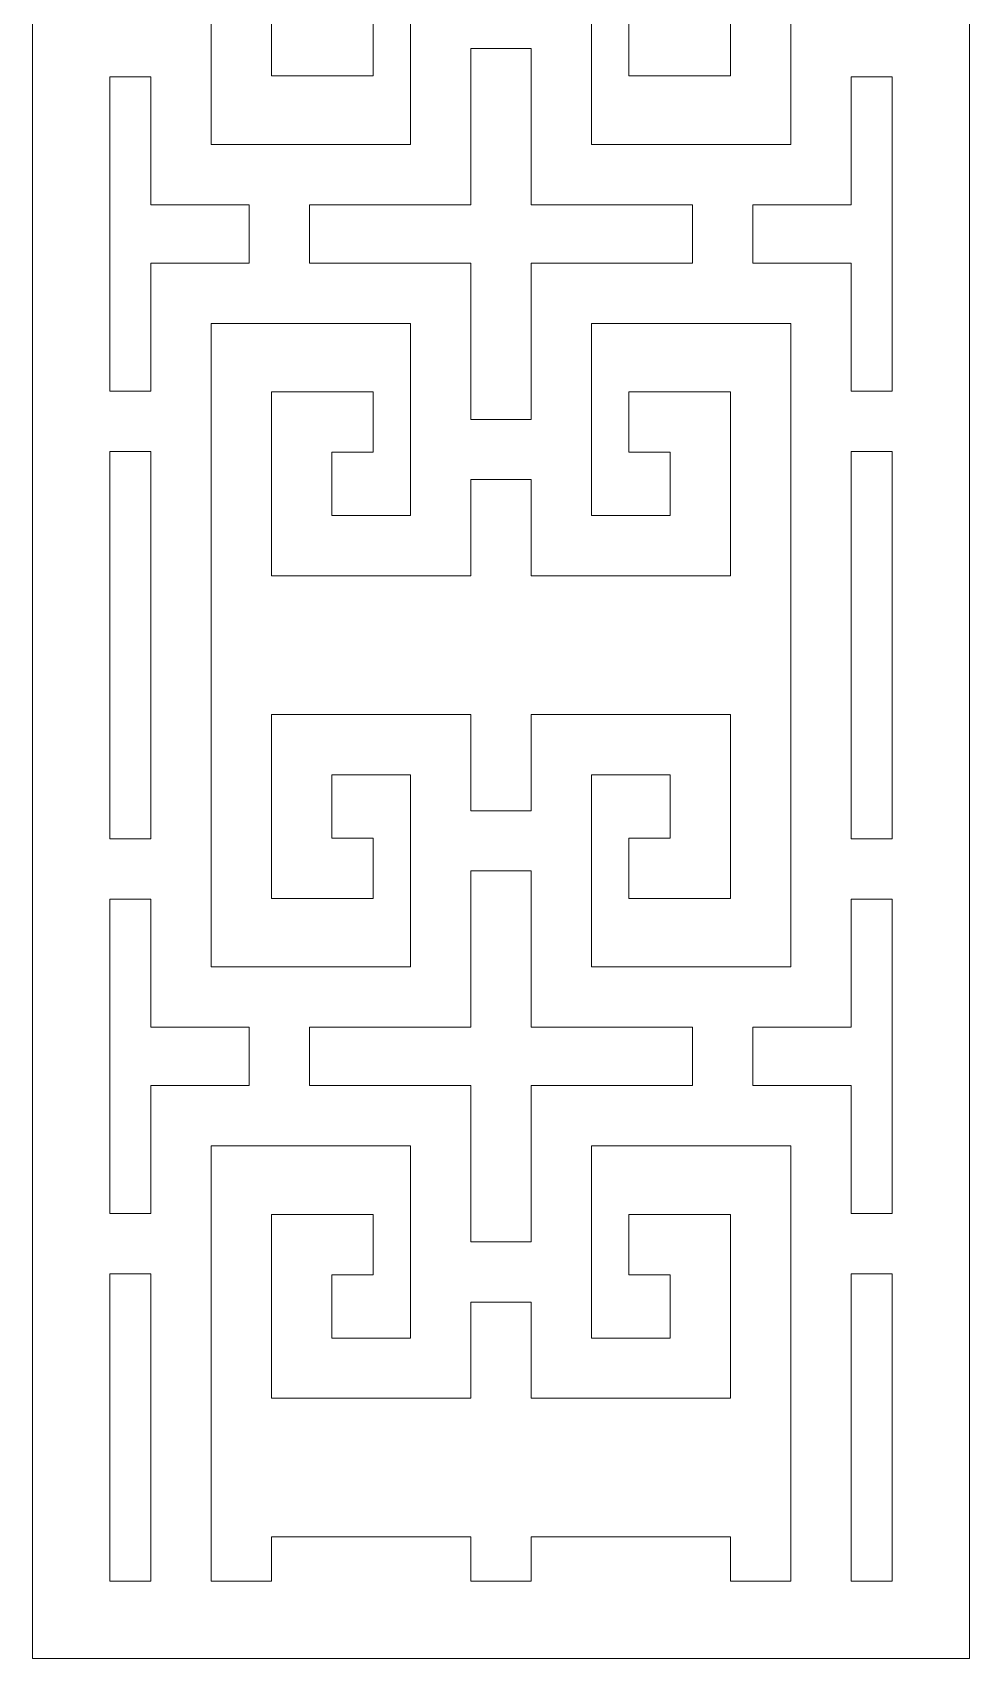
# Model space of a CAD drawing. Header units: centimetres. Extents: x -9.4 to 5.3, y -12.4 to 14.2.
# Drawn here: x -1.51 to 5.28, y -12.43 to -0.65 of the extents above; entities that cross this region are included whole.
import ezdxf

# ---------------------------------------------------------------- set-up
doc = ezdxf.new("R2010")
doc.units = ezdxf.units.CM
doc.header["$MEASUREMENT"] = 0
doc.layers.add('layer 1', color=7, linetype='Continuous')

msp = doc.modelspace()

# ---------------------------------------------------------------- linework, layer by layer
at = {"layer": 'layer 1', "color": 242, "lineweight": 9}
for points, knots in [([(4.7168, -12.43271), (4.7168, -12.43271), (4.418, -12.43271), (4.418, -12.43271), (4.418, -12.43271), (4.418, -12.43271), (3.98114, -12.43271), (3.98114, -12.43271), (3.98114, -12.43271), (3.98114, -12.43271), (3.5443, -12.43271), (3.5443, -12.43271), (3.5443, -12.43271), (3.5443, -12.43271), (3.10744, -12.43271), (3.10744, -12.43271), (3.10744, -12.43271), (3.10744, -12.43271), (2.53778, -12.43271), (2.53778, -12.43271), (2.53778, -12.43271), (2.53778, -12.43271), (1.22725, -12.43271), (1.22725, -12.43271), (1.22725, -12.43271), (1.22725, -12.43271), (0.65759, -12.43271), (0.65759, -12.43271), (0.65759, -12.43271), (0.65759, -12.43271), (0.22074, -12.43271), (0.22074, -12.43271), (0.22074, -12.43271), (0.22074, -12.43271), (-0.21611, -12.43271), (-0.21611, -12.43271), (-0.21611, -12.43271), (-0.21611, -12.43271), (-0.65296, -12.43271), (-0.65296, -12.43271), (-0.65296, -12.43271), (-0.65296, -12.43271), (-0.95177, -12.43271), (-0.95177, -12.43271), (-0.95177, -12.43271), (-0.95177, -12.43271), (-1.51096, -12.43271), (-1.51096, -12.43271), (-1.51096, -12.43271), (-1.51096, -12.43271), (-1.51096, -12.43271), (-1.51096, -12.43271), (-1.51096, -12.43271), (-1.51096, -12.43271), (-1.51096, -11.87352), (-1.51096, -11.87352), (-1.51096, -11.87352), (-1.51096, -11.87352), (-1.51096, -11.87352), (-1.51096, -11.87352), (-1.51096, -11.87352), (-1.51096, -11.87352), (-1.51096, -11.04969), (-1.51096, -11.04969), (-1.51096, -11.04969), (-1.51096, -11.04969), (-1.51096, -8.06984), (-1.51096, -8.06984), (-1.51096, -8.06984), (-1.51096, -8.06984), (-1.51096, -5.08999), (-1.51096, -5.08999), (-1.51096, -5.08999), (-1.51096, -5.08999), (-1.51096, -2.11014), (-1.51096, -2.11014), (-1.51096, -2.11014), (-1.51096, -2.11014), (-1.51096, 0.86972), (-1.51096, 0.86972), (-1.51096, 0.86972), (-1.51096, 0.86972), (-1.51096, 3.84957), (-1.51096, 3.84957), (-1.51096, 3.84957), (-1.51096, 3.84957), (-1.51096, 6.82942), (-1.51096, 6.82942), (-1.51096, 6.82942), (-1.51096, 6.82942), (-1.51096, 9.80927), (-1.51096, 9.80927), (-1.51096, 9.80927), (-1.51096, 9.80927), (-1.51096, 12.78912), (-1.51096, 12.78912), (-1.51096, 12.78912), (-1.51096, 12.78912), (-1.51096, 13.61295), (-1.51096, 13.61295), (-1.51096, 13.61295), (-1.51096, 13.61295), (-1.51096, 14.17214), (-1.51096, 14.17214), (-1.51096, 14.17214), (-1.51096, 14.17214), (-0.95177, 14.17214), (-0.95177, 14.17214), (-0.95177, 14.17214), (-0.95177, 14.17214), (-0.65296, 14.17214), (-0.65296, 14.17214), (-0.65296, 14.17214), (-0.65296, 14.17214), (-0.21611, 14.17214), (-0.21611, 14.17214), (-0.21611, 14.17214), (-0.21611, 14.17214), (0.22074, 14.17214), (0.22074, 14.17214), (0.22074, 14.17214), (0.22074, 14.17214), (0.65759, 14.17214), (0.65759, 14.17214), (0.65759, 14.17214), (0.65759, 14.17214), (1.22725, 14.17214), (1.22725, 14.17214), (1.22725, 14.17214), (1.22725, 14.17214), (2.53778, 14.17214), (2.53778, 14.17214), (2.53778, 14.17214), (2.53778, 14.17214), (3.10744, 14.17214), (3.10744, 14.17214), (3.10744, 14.17214), (3.10744, 14.17214), (3.5443, 14.17214), (3.5443, 14.17214), (3.5443, 14.17214), (3.5443, 14.17214), (3.98114, 14.17214), (3.98114, 14.17214), (3.98114, 14.17214), (3.98114, 14.17214), (4.418, 14.17214), (4.418, 14.17214), (4.418, 14.17214), (4.418, 14.17214), (4.7168, 14.17214), (4.7168, 14.17214), (4.7168, 14.17214), (4.7168, 14.17214), (5.27599, 14.17214), (5.27599, 14.17214), (5.27599, 14.17214), (5.27599, 14.17214), (5.27599, 14.17214), (5.27599, 14.17214), (5.27599, 14.17214), (5.27599, 14.17214), (5.27599, 13.61295), (5.27599, 13.61295), (5.27599, 13.61295), (5.27599, 13.61295), (5.27599, 13.61295), (5.27599, 13.61295), (5.27599, 13.61295), (5.27599, 13.61295), (5.27599, 12.78912), (5.27599, 12.78912), (5.27599, 12.78912), (5.27599, 12.78912), (5.27599, 9.80927), (5.27599, 9.80927), (5.27599, 9.80927), (5.27599, 9.80927), (5.27599, 6.82942), (5.27599, 6.82942), (5.27599, 6.82942), (5.27599, 6.82942), (5.27599, 3.84957), (5.27599, 3.84957), (5.27599, 3.84957), (5.27599, 3.84957), (5.27599, 0.86972), (5.27599, 0.86972), (5.27599, 0.86972), (5.27599, 0.86972), (5.27599, -2.11014), (5.27599, -2.11014), (5.27599, -2.11014), (5.27599, -2.11014), (5.27599, -5.08999), (5.27599, -5.08999), (5.27599, -5.08999), (5.27599, -5.08999), (5.27599, -8.06984), (5.27599, -8.06984), (5.27599, -8.06984), (5.27599, -8.06984), (5.27599, -11.04969), (5.27599, -11.04969), (5.27599, -11.04969), (5.27599, -11.04969), (5.27599, -11.87352), (5.27599, -11.87352), (5.27599, -11.87352), (5.27599, -11.87352), (5.27599, -12.43271), (5.27599, -12.43271), (5.27599, -12.43271), (5.27599, -12.43271), (4.7168, -12.43271), (4.7168, -12.43271)], [0, 0, 0, 0, 0.01818182, 0.01818182, 0.01818182, 0.01818182, 0.03636364, 0.03636364, 0.03636364, 0.03636364, 0.05454545, 0.05454545, 0.05454545, 0.05454545, 0.07272727, 0.07272727, 0.07272727, 0.07272727, 0.09090909, 0.09090909, 0.09090909, 0.09090909, 0.10909091, 0.10909091, 0.10909091, 0.10909091, 0.12727273, 0.12727273, 0.12727273, 0.12727273, 0.14545455, 0.14545455, 0.14545455, 0.14545455, 0.16363636, 0.16363636, 0.16363636, 0.16363636, 0.18181818, 0.18181818, 0.18181818, 0.18181818, 0.2, 0.2, 0.2, 0.2, 0.21818182, 0.21818182, 0.21818182, 0.21818182, 0.23636364, 0.23636364, 0.23636364, 0.23636364, 0.25454545, 0.25454545, 0.25454545, 0.25454545, 0.27272727, 0.27272727, 0.27272727, 0.27272727, 0.29090909, 0.29090909, 0.29090909, 0.29090909, 0.30909091, 0.30909091, 0.30909091, 0.30909091, 0.32727273, 0.32727273, 0.32727273, 0.32727273, 0.34545455, 0.34545455, 0.34545455, 0.34545455, 0.36363636, 0.36363636, 0.36363636, 0.36363636, 0.38181818, 0.38181818, 0.38181818, 0.38181818, 0.4, 0.4, 0.4, 0.4, 0.41818182, 0.41818182, 0.41818182, 0.41818182, 0.43636364, 0.43636364, 0.43636364, 0.43636364, 0.45454545, 0.45454545, 0.45454545, 0.45454545, 0.47272727, 0.47272727, 0.47272727, 0.47272727, 0.49090909, 0.49090909, 0.49090909, 0.49090909, 0.50909091, 0.50909091, 0.50909091, 0.50909091, 0.52727273, 0.52727273, 0.52727273, 0.52727273, 0.54545455, 0.54545455, 0.54545455, 0.54545455, 0.56363636, 0.56363636, 0.56363636, 0.56363636, 0.58181818, 0.58181818, 0.58181818, 0.58181818, 0.6, 0.6, 0.6, 0.6, 0.61818182, 0.61818182, 0.61818182, 0.61818182, 0.63636364, 0.63636364, 0.63636364, 0.63636364, 0.65454545, 0.65454545, 0.65454545, 0.65454545, 0.67272727, 0.67272727, 0.67272727, 0.67272727, 0.69090909, 0.69090909, 0.69090909, 0.69090909, 0.70909091, 0.70909091, 0.70909091, 0.70909091, 0.72727273, 0.72727273, 0.72727273, 0.72727273, 0.74545455, 0.74545455, 0.74545455, 0.74545455, 0.76363636, 0.76363636, 0.76363636, 0.76363636, 0.78181818, 0.78181818, 0.78181818, 0.78181818, 0.8, 0.8, 0.8, 0.8, 0.81818182, 0.81818182, 0.81818182, 0.81818182, 0.83636364, 0.83636364, 0.83636364, 0.83636364, 0.85454545, 0.85454545, 0.85454545, 0.85454545, 0.87272727, 0.87272727, 0.87272727, 0.87272727, 0.89090909, 0.89090909, 0.89090909, 0.89090909, 0.90909091, 0.90909091, 0.90909091, 0.90909091, 0.92727273, 0.92727273, 0.92727273, 0.92727273, 0.94545455, 0.94545455, 0.94545455, 0.94545455, 0.96363636, 0.96363636, 0.96363636, 0.96363636, 1, 1, 1, 1]), ([(3.98114, 0.86972), (3.98114, 0.86972), (3.98114, -1.46119), (3.98114, -1.46119), (3.98114, -1.46119), (3.98114, -1.46119), (2.53778, -1.46119), (2.53778, -1.46119), (2.53778, -1.46119), (2.53778, -1.46119), (2.53778, -0.06944), (2.53778, -0.06944), (2.53778, -0.06944), (2.53778, -0.06944), (3.10744, -0.06944), (3.10744, -0.06944), (3.10744, -0.06944), (3.10744, -0.06944), (3.10744, -0.52835), (3.10744, -0.52835), (3.10744, -0.52835), (3.10744, -0.52835), (2.80863, -0.52835), (2.80863, -0.52835), (2.80863, -0.52835), (2.80863, -0.52835), (2.80863, -0.96522), (2.80863, -0.96522), (2.80863, -0.96522), (2.80863, -0.96522), (3.10744, -0.96522), (3.10744, -0.96522), (3.10744, -0.96522), (3.10744, -0.96522), (3.10745, -0.96522), (3.10745, -0.96522), (3.10745, -0.96522), (3.10745, -0.96522), (3.5443, -0.96522), (3.5443, -0.96522), (3.5443, -0.96522), (3.5443, -0.96522), (3.5443, 0.36742), (3.5443, 0.36742), (3.5443, 0.36742), (3.5443, 0.36742), (3.10744, 0.36742), (3.10744, 0.36742), (3.10744, 0.36742), (3.10744, 0.36742), (3.10744, 0.36742), (3.10744, 0.36742), (3.10744, 0.36742), (3.10744, 0.36742), (2.53777, 0.36742), (2.53777, 0.36742), (2.53777, 0.36742), (2.53777, 0.36742), (2.53777, 0.36742), (2.53777, 0.36742), (2.53777, 0.36742), (2.53777, 0.36742), (2.10093, 0.36742), (2.10093, 0.36742), (2.10093, 0.36742), (2.10093, 0.36742), (2.10092, -0.32971), (2.10092, -0.32971), (2.10092, -0.32971), (2.10092, -0.32971), (1.88252, -0.32971), (1.88252, -0.32971), (1.88252, -0.32971), (1.88252, -0.32971), (1.66411, -0.32971), (1.66411, -0.32971), (1.66411, -0.32971), (1.66411, -0.32971), (1.66411, 0.36742), (1.66411, 0.36742), (1.66411, 0.36742), (1.66411, 0.36742), (1.22726, 0.36742), (1.22726, 0.36742), (1.22726, 0.36742), (1.22726, 0.36742), (1.22726, 0.36742), (1.22726, 0.36742), (1.22726, 0.36742), (1.22726, 0.36742), (0.65759, 0.36742), (0.65759, 0.36742), (0.65759, 0.36742), (0.65759, 0.36742), (0.65759, 0.36742), (0.65759, 0.36742), (0.65759, 0.36742), (0.65759, 0.36742), (0.22074, 0.36742), (0.22074, 0.36742), (0.22074, 0.36742), (0.22074, 0.36742), (0.22074, -0.96522), (0.22074, -0.96522), (0.22074, -0.96522), (0.22074, -0.96522), (0.65759, -0.96522), (0.65759, -0.96522), (0.65759, -0.96522), (0.65759, -0.96522), (0.65759, -0.96522), (0.65759, -0.96522), (0.65759, -0.96522), (0.65759, -0.96522), (0.9564, -0.96522), (0.9564, -0.96522), (0.9564, -0.96522), (0.9564, -0.96522), (0.9564, -0.52835), (0.9564, -0.52835), (0.9564, -0.52835), (0.9564, -0.52835), (0.65759, -0.52835), (0.65759, -0.52835), (0.65759, -0.52835), (0.65759, -0.52835), (0.65759, -0.06944), (0.65759, -0.06944), (0.65759, -0.06944), (0.65759, -0.06944), (1.22725, -0.06944), (1.22725, -0.06944), (1.22725, -0.06944), (1.22725, -0.06944), (1.22725, -1.46119), (1.22725, -1.46119), (1.22725, -1.46119), (1.22725, -1.46119), (-0.21611, -1.46119), (-0.21611, -1.46119), (-0.21611, -1.46119), (-0.21611, -1.46119), (-0.21611, 0.86972), (-0.21611, 0.86972), (-0.21611, 0.86972), (-0.21611, 0.86972), (-0.21611, 3.20063), (-0.21611, 3.20063), (-0.21611, 3.20063), (-0.21611, 3.20063), (1.22725, 3.20063), (1.22725, 3.20063), (1.22725, 3.20063), (1.22725, 3.20063), (1.22725, 1.80888), (1.22725, 1.80888), (1.22725, 1.80888), (1.22725, 1.80888), (0.65759, 1.80888), (0.65759, 1.80888), (0.65759, 1.80888), (0.65759, 1.80888), (0.65759, 2.26779), (0.65759, 2.26779), (0.65759, 2.26779), (0.65759, 2.26779), (0.9564, 2.26779), (0.9564, 2.26779), (0.9564, 2.26779), (0.9564, 2.26779), (0.9564, 2.70465), (0.9564, 2.70465), (0.9564, 2.70465), (0.9564, 2.70465), (0.65759, 2.70465), (0.65759, 2.70465), (0.65759, 2.70465), (0.65759, 2.70465), (0.65759, 2.70465), (0.65759, 2.70465), (0.65759, 2.70465), (0.65759, 2.70465), (0.22074, 2.70465), (0.22074, 2.70465), (0.22074, 2.70465), (0.22074, 2.70465), (0.22074, 1.37201), (0.22074, 1.37201), (0.22074, 1.37201), (0.22074, 1.37201), (0.65759, 1.37201), (0.65759, 1.37201), (0.65759, 1.37201), (0.65759, 1.37201), (0.65759, 1.37201), (0.65759, 1.37201), (0.65759, 1.37201), (0.65759, 1.37201), (1.22726, 1.37201), (1.22726, 1.37201), (1.22726, 1.37201), (1.22726, 1.37201), (1.22726, 1.37202), (1.22726, 1.37202), (1.22726, 1.37202), (1.22726, 1.37202), (1.66411, 1.37202), (1.66411, 1.37202), (1.66411, 1.37202), (1.66411, 1.37202), (1.66411, 2.06914), (1.66411, 2.06914), (1.66411, 2.06914), (1.66411, 2.06914), (1.88252, 2.06914), (1.88252, 2.06914), (1.88252, 2.06914), (1.88252, 2.06914), (2.10092, 2.06914), (2.10092, 2.06914), (2.10092, 2.06914), (2.10092, 2.06914), (2.10093, 1.37202), (2.10093, 1.37202), (2.10093, 1.37202), (2.10093, 1.37202), (2.53777, 1.37202), (2.53777, 1.37202), (2.53777, 1.37202), (2.53777, 1.37202), (2.53777, 1.37201), (2.53777, 1.37201), (2.53777, 1.37201), (2.53777, 1.37201), (3.10744, 1.37201), (3.10744, 1.37201), (3.10744, 1.37201), (3.10744, 1.37201), (3.10744, 1.37201), (3.10744, 1.37201), (3.10744, 1.37201), (3.10744, 1.37201), (3.5443, 1.37201), (3.5443, 1.37201), (3.5443, 1.37201), (3.5443, 1.37201), (3.5443, 2.70465), (3.5443, 2.70465), (3.5443, 2.70465), (3.5443, 2.70465), (3.10745, 2.70465), (3.10745, 2.70465), (3.10745, 2.70465), (3.10745, 2.70465), (3.10744, 2.70465), (3.10744, 2.70465), (3.10744, 2.70465), (3.10744, 2.70465), (2.80863, 2.70465), (2.80863, 2.70465), (2.80863, 2.70465), (2.80863, 2.70465), (2.80863, 2.26779), (2.80863, 2.26779), (2.80863, 2.26779), (2.80863, 2.26779), (3.10744, 2.26779), (3.10744, 2.26779), (3.10744, 2.26779), (3.10744, 2.26779), (3.10744, 1.80888), (3.10744, 1.80888), (3.10744, 1.80888), (3.10744, 1.80888), (2.53778, 1.80888), (2.53778, 1.80888), (2.53778, 1.80888), (2.53778, 1.80888), (2.53778, 3.20063), (2.53778, 3.20063), (2.53778, 3.20063), (2.53778, 3.20063), (3.98114, 3.20063), (3.98114, 3.20063), (3.98114, 3.20063), (3.98114, 3.20063), (3.98114, 0.86972), (3.98114, 0.86972)], [0, 0, 0, 0, 0.01369863, 0.01369863, 0.01369863, 0.01369863, 0.02739726, 0.02739726, 0.02739726, 0.02739726, 0.04109589, 0.04109589, 0.04109589, 0.04109589, 0.05479452, 0.05479452, 0.05479452, 0.05479452, 0.06849315, 0.06849315, 0.06849315, 0.06849315, 0.08219178, 0.08219178, 0.08219178, 0.08219178, 0.09589041, 0.09589041, 0.09589041, 0.09589041, 0.10958904, 0.10958904, 0.10958904, 0.10958904, 0.12328767, 0.12328767, 0.12328767, 0.12328767, 0.1369863, 0.1369863, 0.1369863, 0.1369863, 0.15068493, 0.15068493, 0.15068493, 0.15068493, 0.16438356, 0.16438356, 0.16438356, 0.16438356, 0.17808219, 0.17808219, 0.17808219, 0.17808219, 0.19178082, 0.19178082, 0.19178082, 0.19178082, 0.20547945, 0.20547945, 0.20547945, 0.20547945, 0.21917808, 0.21917808, 0.21917808, 0.21917808, 0.23287671, 0.23287671, 0.23287671, 0.23287671, 0.24657534, 0.24657534, 0.24657534, 0.24657534, 0.26027397, 0.26027397, 0.26027397, 0.26027397, 0.2739726, 0.2739726, 0.2739726, 0.2739726, 0.28767123, 0.28767123, 0.28767123, 0.28767123, 0.30136986, 0.30136986, 0.30136986, 0.30136986, 0.31506849, 0.31506849, 0.31506849, 0.31506849, 0.32876712, 0.32876712, 0.32876712, 0.32876712, 0.34246575, 0.34246575, 0.34246575, 0.34246575, 0.35616438, 0.35616438, 0.35616438, 0.35616438, 0.36986301, 0.36986301, 0.36986301, 0.36986301, 0.38356164, 0.38356164, 0.38356164, 0.38356164, 0.39726027, 0.39726027, 0.39726027, 0.39726027, 0.4109589, 0.4109589, 0.4109589, 0.4109589, 0.42465753, 0.42465753, 0.42465753, 0.42465753, 0.43835616, 0.43835616, 0.43835616, 0.43835616, 0.45205479, 0.45205479, 0.45205479, 0.45205479, 0.46575342, 0.46575342, 0.46575342, 0.46575342, 0.47945205, 0.47945205, 0.47945205, 0.47945205, 0.49315068, 0.49315068, 0.49315068, 0.49315068, 0.50684932, 0.50684932, 0.50684932, 0.50684932, 0.52054795, 0.52054795, 0.52054795, 0.52054795, 0.53424658, 0.53424658, 0.53424658, 0.53424658, 0.54794521, 0.54794521, 0.54794521, 0.54794521, 0.56164384, 0.56164384, 0.56164384, 0.56164384, 0.57534247, 0.57534247, 0.57534247, 0.57534247, 0.5890411, 0.5890411, 0.5890411, 0.5890411, 0.60273973, 0.60273973, 0.60273973, 0.60273973, 0.61643836, 0.61643836, 0.61643836, 0.61643836, 0.63013699, 0.63013699, 0.63013699, 0.63013699, 0.64383562, 0.64383562, 0.64383562, 0.64383562, 0.65753425, 0.65753425, 0.65753425, 0.65753425, 0.67123288, 0.67123288, 0.67123288, 0.67123288, 0.68493151, 0.68493151, 0.68493151, 0.68493151, 0.69863014, 0.69863014, 0.69863014, 0.69863014, 0.71232877, 0.71232877, 0.71232877, 0.71232877, 0.7260274, 0.7260274, 0.7260274, 0.7260274, 0.73972603, 0.73972603, 0.73972603, 0.73972603, 0.75342466, 0.75342466, 0.75342466, 0.75342466, 0.76712329, 0.76712329, 0.76712329, 0.76712329, 0.78082192, 0.78082192, 0.78082192, 0.78082192, 0.79452055, 0.79452055, 0.79452055, 0.79452055, 0.80821918, 0.80821918, 0.80821918, 0.80821918, 0.82191781, 0.82191781, 0.82191781, 0.82191781, 0.83561644, 0.83561644, 0.83561644, 0.83561644, 0.84931507, 0.84931507, 0.84931507, 0.84931507, 0.8630137, 0.8630137, 0.8630137, 0.8630137, 0.87671233, 0.87671233, 0.87671233, 0.87671233, 0.89041096, 0.89041096, 0.89041096, 0.89041096, 0.90410959, 0.90410959, 0.90410959, 0.90410959, 0.91780822, 0.91780822, 0.91780822, 0.91780822, 0.93150685, 0.93150685, 0.93150685, 0.93150685, 0.94520548, 0.94520548, 0.94520548, 0.94520548, 0.95890411, 0.95890411, 0.95890411, 0.95890411, 0.97260274, 0.97260274, 0.97260274, 0.97260274, 1, 1, 1, 1]), ([(2.10092, -0.76657), (2.10092, -0.76657), (2.10093, -1.89806), (2.10093, -1.89806), (2.10093, -1.89806), (2.10093, -1.89806), (2.53778, -1.89806), (2.53778, -1.89806), (2.53778, -1.89806), (2.53778, -1.89806), (2.53778, -1.89806), (2.53778, -1.89806), (2.53778, -1.89806), (2.53778, -1.89806), (3.26995, -1.89806), (3.26995, -1.89806), (3.26995, -1.89806), (3.26995, -1.89806), (3.26995, -2.11014), (3.26995, -2.11014), (3.26995, -2.11014), (3.26995, -2.11014), (3.26995, -2.32221), (3.26995, -2.32221), (3.26995, -2.32221), (3.26995, -2.32221), (2.53778, -2.32221), (2.53778, -2.32221), (2.53778, -2.32221), (2.53778, -2.32221), (2.53778, -2.32221), (2.53778, -2.32221), (2.53778, -2.32221), (2.53778, -2.32221), (2.10093, -2.32221), (2.10093, -2.32221), (2.10093, -2.32221), (2.10093, -2.32221), (2.10092, -3.4537), (2.10092, -3.4537), (2.10092, -3.4537), (2.10092, -3.4537), (1.88252, -3.4537), (1.88252, -3.4537), (1.88252, -3.4537), (1.88252, -3.4537), (1.66411, -3.4537), (1.66411, -3.4537), (1.66411, -3.4537), (1.66411, -3.4537), (1.66411, -2.32221), (1.66411, -2.32221), (1.66411, -2.32221), (1.66411, -2.32221), (1.22726, -2.32221), (1.22726, -2.32221), (1.22726, -2.32221), (1.22726, -2.32221), (1.22725, -2.32221), (1.22725, -2.32221), (1.22725, -2.32221), (1.22725, -2.32221), (0.49508, -2.32221), (0.49508, -2.32221), (0.49508, -2.32221), (0.49508, -2.32221), (0.49508, -2.11014), (0.49508, -2.11014), (0.49508, -2.11014), (0.49508, -2.11014), (0.49508, -1.89806), (0.49508, -1.89806), (0.49508, -1.89806), (0.49508, -1.89806), (1.22725, -1.89806), (1.22725, -1.89806), (1.22725, -1.89806), (1.22725, -1.89806), (1.22726, -1.89806), (1.22726, -1.89806), (1.22726, -1.89806), (1.22726, -1.89806), (1.66411, -1.89806), (1.66411, -1.89806), (1.66411, -1.89806), (1.66411, -1.89806), (1.66411, -0.76657), (1.66411, -0.76657), (1.66411, -0.76657), (1.66411, -0.76657), (1.88252, -0.76657), (1.88252, -0.76657), (1.88252, -0.76657), (1.88252, -0.76657), (2.10092, -0.76657), (2.10092, -0.76657)], [0, 0, 0, 0, 0.04, 0.04, 0.04, 0.04, 0.08, 0.08, 0.08, 0.08, 0.12, 0.12, 0.12, 0.12, 0.16, 0.16, 0.16, 0.16, 0.2, 0.2, 0.2, 0.2, 0.24, 0.24, 0.24, 0.24, 0.28, 0.28, 0.28, 0.28, 0.32, 0.32, 0.32, 0.32, 0.36, 0.36, 0.36, 0.36, 0.4, 0.4, 0.4, 0.4, 0.44, 0.44, 0.44, 0.44, 0.48, 0.48, 0.48, 0.48, 0.52, 0.52, 0.52, 0.52, 0.56, 0.56, 0.56, 0.56, 0.6, 0.6, 0.6, 0.6, 0.64, 0.64, 0.64, 0.64, 0.68, 0.68, 0.68, 0.68, 0.72, 0.72, 0.72, 0.72, 0.76, 0.76, 0.76, 0.76, 0.8, 0.8, 0.8, 0.8, 0.84, 0.84, 0.84, 0.84, 0.88, 0.88, 0.88, 0.88, 0.92, 0.92, 0.92, 0.92, 1, 1, 1, 1]), ([(-0.95177, -2.11014), (-0.95177, -2.11014), (-0.95177, -0.97156), (-0.95177, -0.97156), (-0.95177, -0.97156), (-0.95177, -0.97156), (-0.65296, -0.97156), (-0.65296, -0.97156), (-0.65296, -0.97156), (-0.65296, -0.97156), (-0.65296, -1.89806), (-0.65296, -1.89806), (-0.65296, -1.89806), (-0.65296, -1.89806), (-0.21611, -1.89806), (-0.21611, -1.89806), (-0.21611, -1.89806), (-0.21611, -1.89806), (-0.21611, -1.89806), (-0.21611, -1.89806), (-0.21611, -1.89806), (-0.21611, -1.89806), (0.05823, -1.89806), (0.05823, -1.89806), (0.05823, -1.89806), (0.05823, -1.89806), (0.05823, -2.11014), (0.05823, -2.11014), (0.05823, -2.11014), (0.05823, -2.11014), (0.05823, -2.32221), (0.05823, -2.32221), (0.05823, -2.32221), (0.05823, -2.32221), (-0.21611, -2.32221), (-0.21611, -2.32221), (-0.21611, -2.32221), (-0.21611, -2.32221), (-0.21611, -2.32221), (-0.21611, -2.32221), (-0.21611, -2.32221), (-0.21611, -2.32221), (-0.65296, -2.32221), (-0.65296, -2.32221), (-0.65296, -2.32221), (-0.65296, -2.32221), (-0.65296, -3.24871), (-0.65296, -3.24871), (-0.65296, -3.24871), (-0.65296, -3.24871), (-0.95177, -3.24871), (-0.95177, -3.24871), (-0.95177, -3.24871), (-0.95177, -3.24871), (-0.95177, -2.11014), (-0.95177, -2.11014)], [0, 0, 0, 0, 0.06666667, 0.06666667, 0.06666667, 0.06666667, 0.13333333, 0.13333333, 0.13333333, 0.13333333, 0.2, 0.2, 0.2, 0.2, 0.26666667, 0.26666667, 0.26666667, 0.26666667, 0.33333333, 0.33333333, 0.33333333, 0.33333333, 0.4, 0.4, 0.4, 0.4, 0.46666667, 0.46666667, 0.46666667, 0.46666667, 0.53333333, 0.53333333, 0.53333333, 0.53333333, 0.6, 0.6, 0.6, 0.6, 0.66666667, 0.66666667, 0.66666667, 0.66666667, 0.73333333, 0.73333333, 0.73333333, 0.73333333, 0.8, 0.8, 0.8, 0.8, 0.86666667, 0.86666667, 0.86666667, 0.86666667, 1, 1, 1, 1]), ([(3.70681, -2.11014), (3.70681, -2.11014), (3.70681, -1.89806), (3.70681, -1.89806), (3.70681, -1.89806), (3.70681, -1.89806), (3.98114, -1.89806), (3.98114, -1.89806), (3.98114, -1.89806), (3.98114, -1.89806), (3.98115, -1.89806), (3.98115, -1.89806), (3.98115, -1.89806), (3.98115, -1.89806), (4.418, -1.89806), (4.418, -1.89806), (4.418, -1.89806), (4.418, -1.89806), (4.418, -0.97156), (4.418, -0.97156), (4.418, -0.97156), (4.418, -0.97156), (4.7168, -0.97156), (4.7168, -0.97156), (4.7168, -0.97156), (4.7168, -0.97156), (4.7168, -2.11014), (4.7168, -2.11014), (4.7168, -2.11014), (4.7168, -2.11014), (4.7168, -3.24871), (4.7168, -3.24871), (4.7168, -3.24871), (4.7168, -3.24871), (4.418, -3.24871), (4.418, -3.24871), (4.418, -3.24871), (4.418, -3.24871), (4.418, -2.32221), (4.418, -2.32221), (4.418, -2.32221), (4.418, -2.32221), (3.98115, -2.32221), (3.98115, -2.32221), (3.98115, -2.32221), (3.98115, -2.32221), (3.98114, -2.32221), (3.98114, -2.32221), (3.98114, -2.32221), (3.98114, -2.32221), (3.70681, -2.32221), (3.70681, -2.32221), (3.70681, -2.32221), (3.70681, -2.32221), (3.70681, -2.11014), (3.70681, -2.11014)], [0, 0, 0, 0, 0.06666667, 0.06666667, 0.06666667, 0.06666667, 0.13333333, 0.13333333, 0.13333333, 0.13333333, 0.2, 0.2, 0.2, 0.2, 0.26666667, 0.26666667, 0.26666667, 0.26666667, 0.33333333, 0.33333333, 0.33333333, 0.33333333, 0.4, 0.4, 0.4, 0.4, 0.46666667, 0.46666667, 0.46666667, 0.46666667, 0.53333333, 0.53333333, 0.53333333, 0.53333333, 0.6, 0.6, 0.6, 0.6, 0.66666667, 0.66666667, 0.66666667, 0.66666667, 0.73333333, 0.73333333, 0.73333333, 0.73333333, 0.8, 0.8, 0.8, 0.8, 0.86666667, 0.86666667, 0.86666667, 0.86666667, 1, 1, 1, 1]), ([(3.98114, -5.08999), (3.98114, -5.08999), (3.98114, -7.4209), (3.98114, -7.4209), (3.98114, -7.4209), (3.98114, -7.4209), (2.53778, -7.4209), (2.53778, -7.4209), (2.53778, -7.4209), (2.53778, -7.4209), (2.53778, -6.02915), (2.53778, -6.02915), (2.53778, -6.02915), (2.53778, -6.02915), (3.10744, -6.02915), (3.10744, -6.02915), (3.10744, -6.02915), (3.10744, -6.02915), (3.10744, -6.48806), (3.10744, -6.48806), (3.10744, -6.48806), (3.10744, -6.48806), (2.80863, -6.48806), (2.80863, -6.48806), (2.80863, -6.48806), (2.80863, -6.48806), (2.80863, -6.92492), (2.80863, -6.92492), (2.80863, -6.92492), (2.80863, -6.92492), (3.10744, -6.92492), (3.10744, -6.92492), (3.10744, -6.92492), (3.10744, -6.92492), (3.10745, -6.92492), (3.10745, -6.92492), (3.10745, -6.92492), (3.10745, -6.92492), (3.5443, -6.92492), (3.5443, -6.92492), (3.5443, -6.92492), (3.5443, -6.92492), (3.5443, -5.59228), (3.5443, -5.59228), (3.5443, -5.59228), (3.5443, -5.59228), (3.10744, -5.59228), (3.10744, -5.59228), (3.10744, -5.59228), (3.10744, -5.59228), (3.10744, -5.59228), (3.10744, -5.59228), (3.10744, -5.59228), (3.10744, -5.59228), (2.53777, -5.59228), (2.53777, -5.59228), (2.53777, -5.59228), (2.53777, -5.59228), (2.53777, -5.59229), (2.53777, -5.59229), (2.53777, -5.59229), (2.53777, -5.59229), (2.10093, -5.59229), (2.10093, -5.59229), (2.10093, -5.59229), (2.10093, -5.59229), (2.10092, -6.28941), (2.10092, -6.28941), (2.10092, -6.28941), (2.10092, -6.28941), (1.88252, -6.28941), (1.88252, -6.28941), (1.88252, -6.28941), (1.88252, -6.28941), (1.66411, -6.28941), (1.66411, -6.28941), (1.66411, -6.28941), (1.66411, -6.28941), (1.66411, -5.59229), (1.66411, -5.59229), (1.66411, -5.59229), (1.66411, -5.59229), (1.22726, -5.59229), (1.22726, -5.59229), (1.22726, -5.59229), (1.22726, -5.59229), (1.22726, -5.59228), (1.22726, -5.59228), (1.22726, -5.59228), (1.22726, -5.59228), (0.65759, -5.59228), (0.65759, -5.59228), (0.65759, -5.59228), (0.65759, -5.59228), (0.65759, -5.59228), (0.65759, -5.59228), (0.65759, -5.59228), (0.65759, -5.59228), (0.22074, -5.59228), (0.22074, -5.59228), (0.22074, -5.59228), (0.22074, -5.59228), (0.22074, -6.92492), (0.22074, -6.92492), (0.22074, -6.92492), (0.22074, -6.92492), (0.65759, -6.92492), (0.65759, -6.92492), (0.65759, -6.92492), (0.65759, -6.92492), (0.65759, -6.92492), (0.65759, -6.92492), (0.65759, -6.92492), (0.65759, -6.92492), (0.9564, -6.92492), (0.9564, -6.92492), (0.9564, -6.92492), (0.9564, -6.92492), (0.9564, -6.48806), (0.9564, -6.48806), (0.9564, -6.48806), (0.9564, -6.48806), (0.65759, -6.48806), (0.65759, -6.48806), (0.65759, -6.48806), (0.65759, -6.48806), (0.65759, -6.02915), (0.65759, -6.02915), (0.65759, -6.02915), (0.65759, -6.02915), (1.22725, -6.02915), (1.22725, -6.02915), (1.22725, -6.02915), (1.22725, -6.02915), (1.22725, -7.4209), (1.22725, -7.4209), (1.22725, -7.4209), (1.22725, -7.4209), (-0.21611, -7.4209), (-0.21611, -7.4209), (-0.21611, -7.4209), (-0.21611, -7.4209), (-0.21611, -5.08999), (-0.21611, -5.08999), (-0.21611, -5.08999), (-0.21611, -5.08999), (-0.21611, -2.75908), (-0.21611, -2.75908), (-0.21611, -2.75908), (-0.21611, -2.75908), (1.22725, -2.75908), (1.22725, -2.75908), (1.22725, -2.75908), (1.22725, -2.75908), (1.22725, -4.15083), (1.22725, -4.15083), (1.22725, -4.15083), (1.22725, -4.15083), (0.65759, -4.15083), (0.65759, -4.15083), (0.65759, -4.15083), (0.65759, -4.15083), (0.65759, -3.69192), (0.65759, -3.69192), (0.65759, -3.69192), (0.65759, -3.69192), (0.9564, -3.69192), (0.9564, -3.69192), (0.9564, -3.69192), (0.9564, -3.69192), (0.9564, -3.25505), (0.9564, -3.25505), (0.9564, -3.25505), (0.9564, -3.25505), (0.65759, -3.25505), (0.65759, -3.25505), (0.65759, -3.25505), (0.65759, -3.25505), (0.65759, -3.25505), (0.65759, -3.25505), (0.65759, -3.25505), (0.65759, -3.25505), (0.22074, -3.25505), (0.22074, -3.25505), (0.22074, -3.25505), (0.22074, -3.25505), (0.22074, -4.58769), (0.22074, -4.58769), (0.22074, -4.58769), (0.22074, -4.58769), (0.65759, -4.58769), (0.65759, -4.58769), (0.65759, -4.58769), (0.65759, -4.58769), (0.65759, -4.58769), (0.65759, -4.58769), (0.65759, -4.58769), (0.65759, -4.58769), (1.22726, -4.58769), (1.22726, -4.58769), (1.22726, -4.58769), (1.22726, -4.58769), (1.22726, -4.58769), (1.22726, -4.58769), (1.22726, -4.58769), (1.22726, -4.58769), (1.66411, -4.58769), (1.66411, -4.58769), (1.66411, -4.58769), (1.66411, -4.58769), (1.66411, -3.89056), (1.66411, -3.89056), (1.66411, -3.89056), (1.66411, -3.89056), (1.88252, -3.89056), (1.88252, -3.89056), (1.88252, -3.89056), (1.88252, -3.89056), (2.10092, -3.89056), (2.10092, -3.89056), (2.10092, -3.89056), (2.10092, -3.89056), (2.10093, -4.58769), (2.10093, -4.58769), (2.10093, -4.58769), (2.10093, -4.58769), (2.53777, -4.58769), (2.53777, -4.58769), (2.53777, -4.58769), (2.53777, -4.58769), (2.53777, -4.58769), (2.53777, -4.58769), (2.53777, -4.58769), (2.53777, -4.58769), (3.10744, -4.58769), (3.10744, -4.58769), (3.10744, -4.58769), (3.10744, -4.58769), (3.10744, -4.58769), (3.10744, -4.58769), (3.10744, -4.58769), (3.10744, -4.58769), (3.5443, -4.58769), (3.5443, -4.58769), (3.5443, -4.58769), (3.5443, -4.58769), (3.5443, -3.25505), (3.5443, -3.25505), (3.5443, -3.25505), (3.5443, -3.25505), (3.10745, -3.25505), (3.10745, -3.25505), (3.10745, -3.25505), (3.10745, -3.25505), (3.10744, -3.25505), (3.10744, -3.25505), (3.10744, -3.25505), (3.10744, -3.25505), (2.80863, -3.25505), (2.80863, -3.25505), (2.80863, -3.25505), (2.80863, -3.25505), (2.80863, -3.69192), (2.80863, -3.69192), (2.80863, -3.69192), (2.80863, -3.69192), (3.10744, -3.69192), (3.10744, -3.69192), (3.10744, -3.69192), (3.10744, -3.69192), (3.10744, -4.15083), (3.10744, -4.15083), (3.10744, -4.15083), (3.10744, -4.15083), (2.53778, -4.15083), (2.53778, -4.15083), (2.53778, -4.15083), (2.53778, -4.15083), (2.53778, -2.75908), (2.53778, -2.75908), (2.53778, -2.75908), (2.53778, -2.75908), (3.98114, -2.75908), (3.98114, -2.75908), (3.98114, -2.75908), (3.98114, -2.75908), (3.98114, -5.08999), (3.98114, -5.08999)], [0, 0, 0, 0, 0.01369863, 0.01369863, 0.01369863, 0.01369863, 0.02739726, 0.02739726, 0.02739726, 0.02739726, 0.04109589, 0.04109589, 0.04109589, 0.04109589, 0.05479452, 0.05479452, 0.05479452, 0.05479452, 0.06849315, 0.06849315, 0.06849315, 0.06849315, 0.08219178, 0.08219178, 0.08219178, 0.08219178, 0.09589041, 0.09589041, 0.09589041, 0.09589041, 0.10958904, 0.10958904, 0.10958904, 0.10958904, 0.12328767, 0.12328767, 0.12328767, 0.12328767, 0.1369863, 0.1369863, 0.1369863, 0.1369863, 0.15068493, 0.15068493, 0.15068493, 0.15068493, 0.16438356, 0.16438356, 0.16438356, 0.16438356, 0.17808219, 0.17808219, 0.17808219, 0.17808219, 0.19178082, 0.19178082, 0.19178082, 0.19178082, 0.20547945, 0.20547945, 0.20547945, 0.20547945, 0.21917808, 0.21917808, 0.21917808, 0.21917808, 0.23287671, 0.23287671, 0.23287671, 0.23287671, 0.24657534, 0.24657534, 0.24657534, 0.24657534, 0.26027397, 0.26027397, 0.26027397, 0.26027397, 0.2739726, 0.2739726, 0.2739726, 0.2739726, 0.28767123, 0.28767123, 0.28767123, 0.28767123, 0.30136986, 0.30136986, 0.30136986, 0.30136986, 0.31506849, 0.31506849, 0.31506849, 0.31506849, 0.32876712, 0.32876712, 0.32876712, 0.32876712, 0.34246575, 0.34246575, 0.34246575, 0.34246575, 0.35616438, 0.35616438, 0.35616438, 0.35616438, 0.36986301, 0.36986301, 0.36986301, 0.36986301, 0.38356164, 0.38356164, 0.38356164, 0.38356164, 0.39726027, 0.39726027, 0.39726027, 0.39726027, 0.4109589, 0.4109589, 0.4109589, 0.4109589, 0.42465753, 0.42465753, 0.42465753, 0.42465753, 0.43835616, 0.43835616, 0.43835616, 0.43835616, 0.45205479, 0.45205479, 0.45205479, 0.45205479, 0.46575342, 0.46575342, 0.46575342, 0.46575342, 0.47945205, 0.47945205, 0.47945205, 0.47945205, 0.49315068, 0.49315068, 0.49315068, 0.49315068, 0.50684932, 0.50684932, 0.50684932, 0.50684932, 0.52054795, 0.52054795, 0.52054795, 0.52054795, 0.53424658, 0.53424658, 0.53424658, 0.53424658, 0.54794521, 0.54794521, 0.54794521, 0.54794521, 0.56164384, 0.56164384, 0.56164384, 0.56164384, 0.57534247, 0.57534247, 0.57534247, 0.57534247, 0.5890411, 0.5890411, 0.5890411, 0.5890411, 0.60273973, 0.60273973, 0.60273973, 0.60273973, 0.61643836, 0.61643836, 0.61643836, 0.61643836, 0.63013699, 0.63013699, 0.63013699, 0.63013699, 0.64383562, 0.64383562, 0.64383562, 0.64383562, 0.65753425, 0.65753425, 0.65753425, 0.65753425, 0.67123288, 0.67123288, 0.67123288, 0.67123288, 0.68493151, 0.68493151, 0.68493151, 0.68493151, 0.69863014, 0.69863014, 0.69863014, 0.69863014, 0.71232877, 0.71232877, 0.71232877, 0.71232877, 0.7260274, 0.7260274, 0.7260274, 0.7260274, 0.73972603, 0.73972603, 0.73972603, 0.73972603, 0.75342466, 0.75342466, 0.75342466, 0.75342466, 0.76712329, 0.76712329, 0.76712329, 0.76712329, 0.78082192, 0.78082192, 0.78082192, 0.78082192, 0.79452055, 0.79452055, 0.79452055, 0.79452055, 0.80821918, 0.80821918, 0.80821918, 0.80821918, 0.82191781, 0.82191781, 0.82191781, 0.82191781, 0.83561644, 0.83561644, 0.83561644, 0.83561644, 0.84931507, 0.84931507, 0.84931507, 0.84931507, 0.8630137, 0.8630137, 0.8630137, 0.8630137, 0.87671233, 0.87671233, 0.87671233, 0.87671233, 0.89041096, 0.89041096, 0.89041096, 0.89041096, 0.90410959, 0.90410959, 0.90410959, 0.90410959, 0.91780822, 0.91780822, 0.91780822, 0.91780822, 0.93150685, 0.93150685, 0.93150685, 0.93150685, 0.94520548, 0.94520548, 0.94520548, 0.94520548, 0.95890411, 0.95890411, 0.95890411, 0.95890411, 0.97260274, 0.97260274, 0.97260274, 0.97260274, 1, 1, 1, 1]), ([(-0.65296, -5.08999), (-0.65296, -5.08999), (-0.65296, -6.4944), (-0.65296, -6.4944), (-0.65296, -6.4944), (-0.65296, -6.4944), (-0.95177, -6.4944), (-0.95177, -6.4944), (-0.95177, -6.4944), (-0.95177, -6.4944), (-0.95177, -5.08999), (-0.95177, -5.08999), (-0.95177, -5.08999), (-0.95177, -5.08999), (-0.95177, -3.68558), (-0.95177, -3.68558), (-0.95177, -3.68558), (-0.95177, -3.68558), (-0.65296, -3.68558), (-0.65296, -3.68558), (-0.65296, -3.68558), (-0.65296, -3.68558), (-0.65296, -5.08999), (-0.65296, -5.08999)], [0, 0, 0, 0, 0.14285714, 0.14285714, 0.14285714, 0.14285714, 0.28571429, 0.28571429, 0.28571429, 0.28571429, 0.42857143, 0.42857143, 0.42857143, 0.42857143, 0.57142857, 0.57142857, 0.57142857, 0.57142857, 0.71428571, 0.71428571, 0.71428571, 0.71428571, 1, 1, 1, 1]), ([(4.7168, -5.08999), (4.7168, -5.08999), (4.7168, -6.4944), (4.7168, -6.4944), (4.7168, -6.4944), (4.7168, -6.4944), (4.418, -6.4944), (4.418, -6.4944), (4.418, -6.4944), (4.418, -6.4944), (4.418, -5.08999), (4.418, -5.08999), (4.418, -5.08999), (4.418, -5.08999), (4.418, -3.68558), (4.418, -3.68558), (4.418, -3.68558), (4.418, -3.68558), (4.7168, -3.68558), (4.7168, -3.68558), (4.7168, -3.68558), (4.7168, -3.68558), (4.7168, -5.08999), (4.7168, -5.08999)], [0, 0, 0, 0, 0.14285714, 0.14285714, 0.14285714, 0.14285714, 0.28571429, 0.28571429, 0.28571429, 0.28571429, 0.42857143, 0.42857143, 0.42857143, 0.42857143, 0.57142857, 0.57142857, 0.57142857, 0.57142857, 0.71428571, 0.71428571, 0.71428571, 0.71428571, 1, 1, 1, 1]), ([(2.10092, -9.41341), (2.10092, -9.41341), (2.10093, -8.28192), (2.10093, -8.28192), (2.10093, -8.28192), (2.10093, -8.28192), (2.53778, -8.28192), (2.53778, -8.28192), (2.53778, -8.28192), (2.53778, -8.28192), (2.53778, -8.28192), (2.53778, -8.28192), (2.53778, -8.28192), (2.53778, -8.28192), (3.26995, -8.28192), (3.26995, -8.28192), (3.26995, -8.28192), (3.26995, -8.28192), (3.26995, -8.06984), (3.26995, -8.06984), (3.26995, -8.06984), (3.26995, -8.06984), (3.26995, -7.85776), (3.26995, -7.85776), (3.26995, -7.85776), (3.26995, -7.85776), (2.53778, -7.85776), (2.53778, -7.85776), (2.53778, -7.85776), (2.53778, -7.85776), (2.53778, -7.85776), (2.53778, -7.85776), (2.53778, -7.85776), (2.53778, -7.85776), (2.10093, -7.85776), (2.10093, -7.85776), (2.10093, -7.85776), (2.10093, -7.85776), (2.10092, -6.72627), (2.10092, -6.72627), (2.10092, -6.72627), (2.10092, -6.72627), (1.88252, -6.72627), (1.88252, -6.72627), (1.88252, -6.72627), (1.88252, -6.72627), (1.66411, -6.72627), (1.66411, -6.72627), (1.66411, -6.72627), (1.66411, -6.72627), (1.66411, -7.85776), (1.66411, -7.85776), (1.66411, -7.85776), (1.66411, -7.85776), (1.22726, -7.85776), (1.22726, -7.85776), (1.22726, -7.85776), (1.22726, -7.85776), (1.22725, -7.85776), (1.22725, -7.85776), (1.22725, -7.85776), (1.22725, -7.85776), (0.49508, -7.85776), (0.49508, -7.85776), (0.49508, -7.85776), (0.49508, -7.85776), (0.49508, -8.06984), (0.49508, -8.06984), (0.49508, -8.06984), (0.49508, -8.06984), (0.49508, -8.28192), (0.49508, -8.28192), (0.49508, -8.28192), (0.49508, -8.28192), (1.22725, -8.28192), (1.22725, -8.28192), (1.22725, -8.28192), (1.22725, -8.28192), (1.22726, -8.28192), (1.22726, -8.28192), (1.22726, -8.28192), (1.22726, -8.28192), (1.66411, -8.28192), (1.66411, -8.28192), (1.66411, -8.28192), (1.66411, -8.28192), (1.66411, -9.41341), (1.66411, -9.41341), (1.66411, -9.41341), (1.66411, -9.41341), (1.88252, -9.41341), (1.88252, -9.41341), (1.88252, -9.41341), (1.88252, -9.41341), (2.10092, -9.41341), (2.10092, -9.41341)], [0, 0, 0, 0, 0.04, 0.04, 0.04, 0.04, 0.08, 0.08, 0.08, 0.08, 0.12, 0.12, 0.12, 0.12, 0.16, 0.16, 0.16, 0.16, 0.2, 0.2, 0.2, 0.2, 0.24, 0.24, 0.24, 0.24, 0.28, 0.28, 0.28, 0.28, 0.32, 0.32, 0.32, 0.32, 0.36, 0.36, 0.36, 0.36, 0.4, 0.4, 0.4, 0.4, 0.44, 0.44, 0.44, 0.44, 0.48, 0.48, 0.48, 0.48, 0.52, 0.52, 0.52, 0.52, 0.56, 0.56, 0.56, 0.56, 0.6, 0.6, 0.6, 0.6, 0.64, 0.64, 0.64, 0.64, 0.68, 0.68, 0.68, 0.68, 0.72, 0.72, 0.72, 0.72, 0.76, 0.76, 0.76, 0.76, 0.8, 0.8, 0.8, 0.8, 0.84, 0.84, 0.84, 0.84, 0.88, 0.88, 0.88, 0.88, 0.92, 0.92, 0.92, 0.92, 1, 1, 1, 1]), ([(-0.95177, -8.06984), (-0.95177, -8.06984), (-0.95177, -9.20842), (-0.95177, -9.20842), (-0.95177, -9.20842), (-0.95177, -9.20842), (-0.65296, -9.20842), (-0.65296, -9.20842), (-0.65296, -9.20842), (-0.65296, -9.20842), (-0.65296, -8.28192), (-0.65296, -8.28192), (-0.65296, -8.28192), (-0.65296, -8.28192), (-0.21611, -8.28192), (-0.21611, -8.28192), (-0.21611, -8.28192), (-0.21611, -8.28192), (-0.21611, -8.28192), (-0.21611, -8.28192), (-0.21611, -8.28192), (-0.21611, -8.28192), (0.05823, -8.28192), (0.05823, -8.28192), (0.05823, -8.28192), (0.05823, -8.28192), (0.05823, -8.06984), (0.05823, -8.06984), (0.05823, -8.06984), (0.05823, -8.06984), (0.05823, -7.85776), (0.05823, -7.85776), (0.05823, -7.85776), (0.05823, -7.85776), (-0.21611, -7.85776), (-0.21611, -7.85776), (-0.21611, -7.85776), (-0.21611, -7.85776), (-0.21611, -7.85776), (-0.21611, -7.85776), (-0.21611, -7.85776), (-0.21611, -7.85776), (-0.65296, -7.85776), (-0.65296, -7.85776), (-0.65296, -7.85776), (-0.65296, -7.85776), (-0.65296, -6.93126), (-0.65296, -6.93126), (-0.65296, -6.93126), (-0.65296, -6.93126), (-0.95177, -6.93126), (-0.95177, -6.93126), (-0.95177, -6.93126), (-0.95177, -6.93126), (-0.95177, -8.06984), (-0.95177, -8.06984)], [0, 0, 0, 0, 0.06666667, 0.06666667, 0.06666667, 0.06666667, 0.13333333, 0.13333333, 0.13333333, 0.13333333, 0.2, 0.2, 0.2, 0.2, 0.26666667, 0.26666667, 0.26666667, 0.26666667, 0.33333333, 0.33333333, 0.33333333, 0.33333333, 0.4, 0.4, 0.4, 0.4, 0.46666667, 0.46666667, 0.46666667, 0.46666667, 0.53333333, 0.53333333, 0.53333333, 0.53333333, 0.6, 0.6, 0.6, 0.6, 0.66666667, 0.66666667, 0.66666667, 0.66666667, 0.73333333, 0.73333333, 0.73333333, 0.73333333, 0.8, 0.8, 0.8, 0.8, 0.86666667, 0.86666667, 0.86666667, 0.86666667, 1, 1, 1, 1]), ([(3.70681, -8.06984), (3.70681, -8.06984), (3.70681, -8.28192), (3.70681, -8.28192), (3.70681, -8.28192), (3.70681, -8.28192), (3.98114, -8.28192), (3.98114, -8.28192), (3.98114, -8.28192), (3.98114, -8.28192), (3.98115, -8.28192), (3.98115, -8.28192), (3.98115, -8.28192), (3.98115, -8.28192), (4.418, -8.28192), (4.418, -8.28192), (4.418, -8.28192), (4.418, -8.28192), (4.418, -9.20842), (4.418, -9.20842), (4.418, -9.20842), (4.418, -9.20842), (4.7168, -9.20842), (4.7168, -9.20842), (4.7168, -9.20842), (4.7168, -9.20842), (4.7168, -8.06984), (4.7168, -8.06984), (4.7168, -8.06984), (4.7168, -8.06984), (4.7168, -6.93126), (4.7168, -6.93126), (4.7168, -6.93126), (4.7168, -6.93126), (4.418, -6.93126), (4.418, -6.93126), (4.418, -6.93126), (4.418, -6.93126), (4.418, -7.85776), (4.418, -7.85776), (4.418, -7.85776), (4.418, -7.85776), (3.98115, -7.85776), (3.98115, -7.85776), (3.98115, -7.85776), (3.98115, -7.85776), (3.98114, -7.85776), (3.98114, -7.85776), (3.98114, -7.85776), (3.98114, -7.85776), (3.70681, -7.85776), (3.70681, -7.85776), (3.70681, -7.85776), (3.70681, -7.85776), (3.70681, -8.06984), (3.70681, -8.06984)], [0, 0, 0, 0, 0.06666667, 0.06666667, 0.06666667, 0.06666667, 0.13333333, 0.13333333, 0.13333333, 0.13333333, 0.2, 0.2, 0.2, 0.2, 0.26666667, 0.26666667, 0.26666667, 0.26666667, 0.33333333, 0.33333333, 0.33333333, 0.33333333, 0.4, 0.4, 0.4, 0.4, 0.46666667, 0.46666667, 0.46666667, 0.46666667, 0.53333333, 0.53333333, 0.53333333, 0.53333333, 0.6, 0.6, 0.6, 0.6, 0.66666667, 0.66666667, 0.66666667, 0.66666667, 0.73333333, 0.73333333, 0.73333333, 0.73333333, 0.8, 0.8, 0.8, 0.8, 0.86666667, 0.86666667, 0.86666667, 0.86666667, 1, 1, 1, 1]), ([(-0.21611, -11.87352), (-0.21611, -11.87352), (0.22074, -11.87352), (0.22074, -11.87352), (0.22074, -11.87352), (0.22074, -11.87352), (0.22074, -11.55199), (0.22074, -11.55199), (0.22074, -11.55199), (0.22074, -11.55199), (0.65759, -11.55199), (0.65759, -11.55199), (0.65759, -11.55199), (0.65759, -11.55199), (0.65759, -11.55199), (0.65759, -11.55199), (0.65759, -11.55199), (0.65759, -11.55199), (1.22726, -11.55199), (1.22726, -11.55199), (1.22726, -11.55199), (1.22726, -11.55199), (1.22726, -11.55199), (1.22726, -11.55199), (1.22726, -11.55199), (1.22726, -11.55199), (1.66411, -11.55199), (1.66411, -11.55199), (1.66411, -11.55199), (1.66411, -11.55199), (1.66411, -11.87352), (1.66411, -11.87352), (1.66411, -11.87352), (1.66411, -11.87352), (2.10092, -11.87352), (2.10092, -11.87352), (2.10092, -11.87352), (2.10092, -11.87352), (2.10093, -11.55199), (2.10093, -11.55199), (2.10093, -11.55199), (2.10093, -11.55199), (2.53777, -11.55199), (2.53777, -11.55199), (2.53777, -11.55199), (2.53777, -11.55199), (2.53777, -11.55199), (2.53777, -11.55199), (2.53777, -11.55199), (2.53777, -11.55199), (3.10744, -11.55199), (3.10744, -11.55199), (3.10744, -11.55199), (3.10744, -11.55199), (3.10744, -11.55199), (3.10744, -11.55199), (3.10744, -11.55199), (3.10744, -11.55199), (3.5443, -11.55199), (3.5443, -11.55199), (3.5443, -11.55199), (3.5443, -11.55199), (3.5443, -11.87352), (3.5443, -11.87352), (3.5443, -11.87352), (3.5443, -11.87352), (3.98114, -11.87352), (3.98114, -11.87352), (3.98114, -11.87352), (3.98114, -11.87352), (3.98114, -11.04969), (3.98114, -11.04969), (3.98114, -11.04969), (3.98114, -11.04969), (3.98114, -8.71878), (3.98114, -8.71878), (3.98114, -8.71878), (3.98114, -8.71878), (2.53778, -8.71878), (2.53778, -8.71878), (2.53778, -8.71878), (2.53778, -8.71878), (2.53778, -10.11053), (2.53778, -10.11053), (2.53778, -10.11053), (2.53778, -10.11053), (3.10744, -10.11053), (3.10744, -10.11053), (3.10744, -10.11053), (3.10744, -10.11053), (3.10744, -9.65162), (3.10744, -9.65162), (3.10744, -9.65162), (3.10744, -9.65162), (2.80863, -9.65162), (2.80863, -9.65162), (2.80863, -9.65162), (2.80863, -9.65162), (2.80863, -9.21476), (2.80863, -9.21476), (2.80863, -9.21476), (2.80863, -9.21476), (3.10744, -9.21476), (3.10744, -9.21476), (3.10744, -9.21476), (3.10744, -9.21476), (3.10745, -9.21476), (3.10745, -9.21476), (3.10745, -9.21476), (3.10745, -9.21476), (3.5443, -9.21476), (3.5443, -9.21476), (3.5443, -9.21476), (3.5443, -9.21476), (3.5443, -10.54739), (3.5443, -10.54739), (3.5443, -10.54739), (3.5443, -10.54739), (3.10744, -10.54739), (3.10744, -10.54739), (3.10744, -10.54739), (3.10744, -10.54739), (3.10744, -10.54739), (3.10744, -10.54739), (3.10744, -10.54739), (3.10744, -10.54739), (2.53777, -10.54739), (2.53777, -10.54739), (2.53777, -10.54739), (2.53777, -10.54739), (2.53777, -10.54739), (2.53777, -10.54739), (2.53777, -10.54739), (2.53777, -10.54739), (2.10093, -10.54739), (2.10093, -10.54739), (2.10093, -10.54739), (2.10093, -10.54739), (2.10092, -9.85027), (2.10092, -9.85027), (2.10092, -9.85027), (2.10092, -9.85027), (1.88252, -9.85027), (1.88252, -9.85027), (1.88252, -9.85027), (1.88252, -9.85027), (1.66411, -9.85027), (1.66411, -9.85027), (1.66411, -9.85027), (1.66411, -9.85027), (1.66411, -10.54739), (1.66411, -10.54739), (1.66411, -10.54739), (1.66411, -10.54739), (1.22726, -10.54739), (1.22726, -10.54739), (1.22726, -10.54739), (1.22726, -10.54739), (1.22726, -10.54739), (1.22726, -10.54739), (1.22726, -10.54739), (1.22726, -10.54739), (0.65759, -10.54739), (0.65759, -10.54739), (0.65759, -10.54739), (0.65759, -10.54739), (0.65759, -10.54739), (0.65759, -10.54739), (0.65759, -10.54739), (0.65759, -10.54739), (0.22074, -10.54739), (0.22074, -10.54739), (0.22074, -10.54739), (0.22074, -10.54739), (0.22074, -9.21476), (0.22074, -9.21476), (0.22074, -9.21476), (0.22074, -9.21476), (0.65759, -9.21476), (0.65759, -9.21476), (0.65759, -9.21476), (0.65759, -9.21476), (0.65759, -9.21476), (0.65759, -9.21476), (0.65759, -9.21476), (0.65759, -9.21476), (0.9564, -9.21476), (0.9564, -9.21476), (0.9564, -9.21476), (0.9564, -9.21476), (0.9564, -9.65162), (0.9564, -9.65162), (0.9564, -9.65162), (0.9564, -9.65162), (0.65759, -9.65162), (0.65759, -9.65162), (0.65759, -9.65162), (0.65759, -9.65162), (0.65759, -10.11053), (0.65759, -10.11053), (0.65759, -10.11053), (0.65759, -10.11053), (1.22725, -10.11053), (1.22725, -10.11053), (1.22725, -10.11053), (1.22725, -10.11053), (1.22725, -8.71878), (1.22725, -8.71878), (1.22725, -8.71878), (1.22725, -8.71878), (-0.21611, -8.71878), (-0.21611, -8.71878), (-0.21611, -8.71878), (-0.21611, -8.71878), (-0.21611, -11.04969), (-0.21611, -11.04969), (-0.21611, -11.04969), (-0.21611, -11.04969), (-0.21611, -11.87352), (-0.21611, -11.87352)], [0, 0, 0, 0, 0.01785714, 0.01785714, 0.01785714, 0.01785714, 0.03571429, 0.03571429, 0.03571429, 0.03571429, 0.05357143, 0.05357143, 0.05357143, 0.05357143, 0.07142857, 0.07142857, 0.07142857, 0.07142857, 0.08928571, 0.08928571, 0.08928571, 0.08928571, 0.10714286, 0.10714286, 0.10714286, 0.10714286, 0.125, 0.125, 0.125, 0.125, 0.14285714, 0.14285714, 0.14285714, 0.14285714, 0.16071429, 0.16071429, 0.16071429, 0.16071429, 0.17857143, 0.17857143, 0.17857143, 0.17857143, 0.19642857, 0.19642857, 0.19642857, 0.19642857, 0.21428571, 0.21428571, 0.21428571, 0.21428571, 0.23214286, 0.23214286, 0.23214286, 0.23214286, 0.25, 0.25, 0.25, 0.25, 0.26785714, 0.26785714, 0.26785714, 0.26785714, 0.28571429, 0.28571429, 0.28571429, 0.28571429, 0.30357143, 0.30357143, 0.30357143, 0.30357143, 0.32142857, 0.32142857, 0.32142857, 0.32142857, 0.33928571, 0.33928571, 0.33928571, 0.33928571, 0.35714286, 0.35714286, 0.35714286, 0.35714286, 0.375, 0.375, 0.375, 0.375, 0.39285714, 0.39285714, 0.39285714, 0.39285714, 0.41071429, 0.41071429, 0.41071429, 0.41071429, 0.42857143, 0.42857143, 0.42857143, 0.42857143, 0.44642857, 0.44642857, 0.44642857, 0.44642857, 0.46428571, 0.46428571, 0.46428571, 0.46428571, 0.48214286, 0.48214286, 0.48214286, 0.48214286, 0.5, 0.5, 0.5, 0.5, 0.51785714, 0.51785714, 0.51785714, 0.51785714, 0.53571429, 0.53571429, 0.53571429, 0.53571429, 0.55357143, 0.55357143, 0.55357143, 0.55357143, 0.57142857, 0.57142857, 0.57142857, 0.57142857, 0.58928571, 0.58928571, 0.58928571, 0.58928571, 0.60714286, 0.60714286, 0.60714286, 0.60714286, 0.625, 0.625, 0.625, 0.625, 0.64285714, 0.64285714, 0.64285714, 0.64285714, 0.66071429, 0.66071429, 0.66071429, 0.66071429, 0.67857143, 0.67857143, 0.67857143, 0.67857143, 0.69642857, 0.69642857, 0.69642857, 0.69642857, 0.71428571, 0.71428571, 0.71428571, 0.71428571, 0.73214286, 0.73214286, 0.73214286, 0.73214286, 0.75, 0.75, 0.75, 0.75, 0.76785714, 0.76785714, 0.76785714, 0.76785714, 0.78571429, 0.78571429, 0.78571429, 0.78571429, 0.80357143, 0.80357143, 0.80357143, 0.80357143, 0.82142857, 0.82142857, 0.82142857, 0.82142857, 0.83928571, 0.83928571, 0.83928571, 0.83928571, 0.85714286, 0.85714286, 0.85714286, 0.85714286, 0.875, 0.875, 0.875, 0.875, 0.89285714, 0.89285714, 0.89285714, 0.89285714, 0.91071429, 0.91071429, 0.91071429, 0.91071429, 0.92857143, 0.92857143, 0.92857143, 0.92857143, 0.94642857, 0.94642857, 0.94642857, 0.94642857, 0.96428571, 0.96428571, 0.96428571, 0.96428571, 1, 1, 1, 1]), ([(-0.95177, -11.87352), (-0.95177, -11.87352), (-0.65296, -11.87352), (-0.65296, -11.87352), (-0.65296, -11.87352), (-0.65296, -11.87352), (-0.65296, -11.04969), (-0.65296, -11.04969), (-0.65296, -11.04969), (-0.65296, -11.04969), (-0.65296, -9.64528), (-0.65296, -9.64528), (-0.65296, -9.64528), (-0.65296, -9.64528), (-0.95177, -9.64528), (-0.95177, -9.64528), (-0.95177, -9.64528), (-0.95177, -9.64528), (-0.95177, -11.04969), (-0.95177, -11.04969), (-0.95177, -11.04969), (-0.95177, -11.04969), (-0.95177, -11.87352), (-0.95177, -11.87352)], [0, 0, 0, 0, 0.14285714, 0.14285714, 0.14285714, 0.14285714, 0.28571429, 0.28571429, 0.28571429, 0.28571429, 0.42857143, 0.42857143, 0.42857143, 0.42857143, 0.57142857, 0.57142857, 0.57142857, 0.57142857, 0.71428571, 0.71428571, 0.71428571, 0.71428571, 1, 1, 1, 1]), ([(4.418, -11.87352), (4.418, -11.87352), (4.7168, -11.87352), (4.7168, -11.87352), (4.7168, -11.87352), (4.7168, -11.87352), (4.7168, -11.04969), (4.7168, -11.04969), (4.7168, -11.04969), (4.7168, -11.04969), (4.7168, -9.64528), (4.7168, -9.64528), (4.7168, -9.64528), (4.7168, -9.64528), (4.418, -9.64528), (4.418, -9.64528), (4.418, -9.64528), (4.418, -9.64528), (4.418, -11.04969), (4.418, -11.04969), (4.418, -11.04969), (4.418, -11.04969), (4.418, -11.87352), (4.418, -11.87352)], [0, 0, 0, 0, 0.14285714, 0.14285714, 0.14285714, 0.14285714, 0.28571429, 0.28571429, 0.28571429, 0.28571429, 0.42857143, 0.42857143, 0.42857143, 0.42857143, 0.57142857, 0.57142857, 0.57142857, 0.57142857, 0.71428571, 0.71428571, 0.71428571, 0.71428571, 1, 1, 1, 1])]:
    msp.add_open_spline(points, degree=3, knots=knots, dxfattribs=at)

doc.saveas('drawing.dxf')
